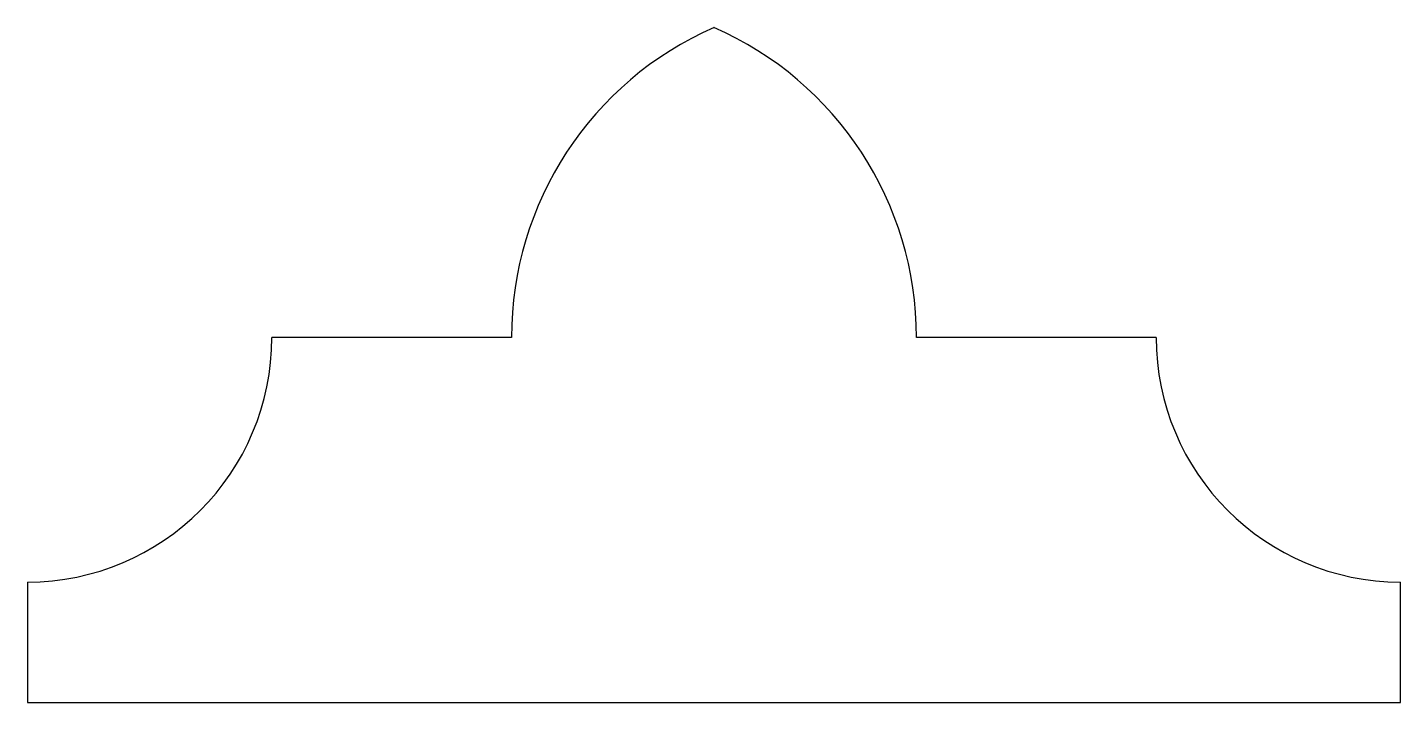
# Model space of a CAD drawing. Extents: x -6 to 6, y 0 to 5.9.
import ezdxf

# ---------------------------------------------------------------- set-up
doc = ezdxf.new("R2010")
doc.units = 0
doc.layers.add('MODELSKETCH_VISIBLE', color=7, linetype='CONTINUOUS')

msp = doc.modelspace()

# ---------------------------------------------------------------- linework, layer by layer
at = {"layer": 'MODELSKETCH_VISIBLE'}
for p, q in [((-1.771, 3.188), (-3.864, 3.188)), ((3.864, 3.188), (1.771, 3.188)), ((-6, 1.052), (-6, 0)), ((6, 0), (6, 1.052)), ((-6, 0), (6, 0))]:
    msp.add_line(p, q, dxfattribs=at)
for centre, radius, start, end in [((1.183, 3.188), 2.953, 113.6063, 180), ((-1.183, 3.188), 2.953, 0, 66.3937), ((-6, 3.188), 2.136, 270, 0), ((6, 3.188), 2.136, 180, 270)]:
    msp.add_arc(centre, radius, start, end, dxfattribs=at)

doc.saveas('drawing.dxf')
